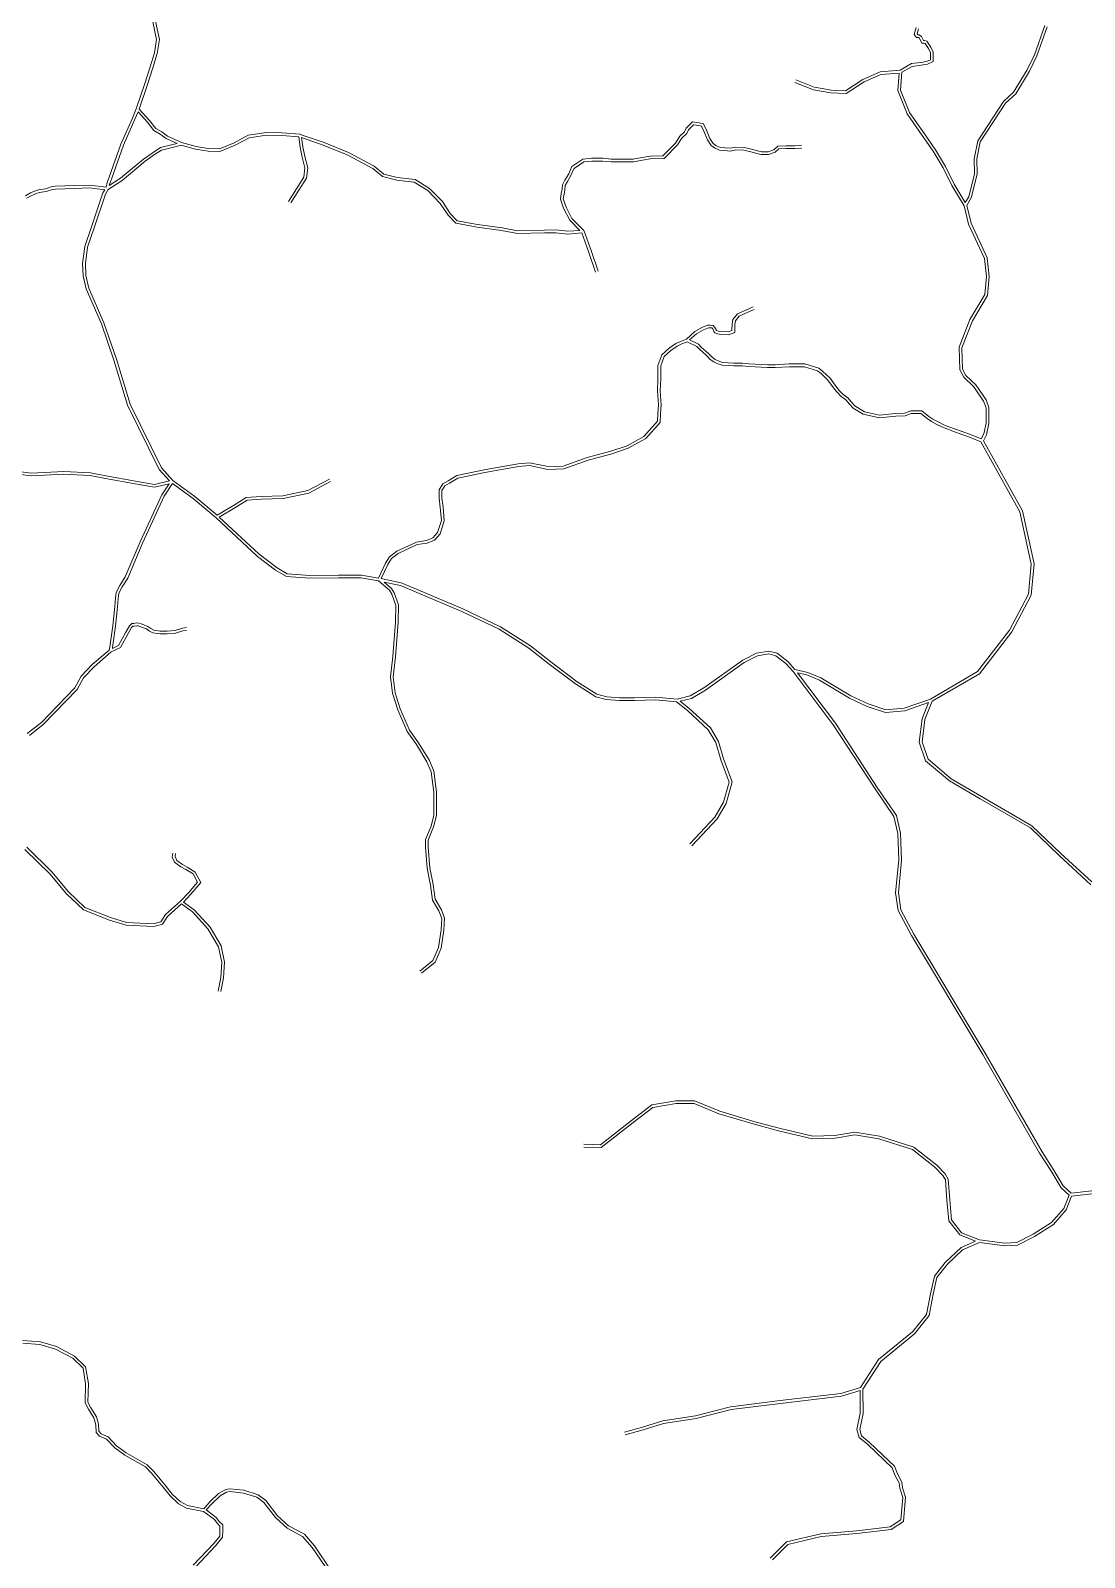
# Model space of a CAD drawing. Header units: millimetres. Extents: x 617885 to 663705, y 7172943 to 7234736.
# Drawn here: x 633417 to 635727, y 7215692 to 7219040 of the extents above; entities that cross this region are included whole.
import ezdxf

# ---------------------------------------------------------------- set-up
doc = ezdxf.new("R2010")
doc.units = ezdxf.units.MM
doc.layers.add('VIAS', color=7, linetype='Continuous', lineweight=5)

msp = doc.modelspace()

# ---------------------------------------------------------------- linework, layer by layer
at = {"layer": 'VIAS', "color": 253}
for points in [[(633685.5, 7219058.5), (633693.7, 7219019.9), (633688.8, 7218990.5), (633679.6, 7218959.7), (633667.1, 7218921.2), (633649.1, 7218867.7), (633640.6, 7218847.7), (633615.5, 7218790.2), (633589.6, 7218717.9), (633585.2, 7218706.3), (633583, 7218696.5), (633546.9, 7218700.5), (633513.3, 7218699.7), (633471.5, 7218698.2), (633464.3, 7218697.4), (633449.9, 7218692.9), (633434.7, 7218690.6), (633425.9, 7218687.4), (633417.4, 7218683.5), (633406.2, 7218677.5)], [(635107.5, 7218788), (635092.4, 7218787.1), (635073.4, 7218787.1), (635055.2, 7218786.1), (635046.3, 7218778.2), (635034, 7218773.8), (635019.7, 7218773.8), (635010.6, 7218775.6), (634997.4, 7218779.4), (634981.8, 7218783.3), (634963.1, 7218784.3), (634950.8, 7218781.4), (634938.9, 7218782.3), (634929, 7218783.2), (634919.3, 7218787.6), (634913.3, 7218791.9), (634906.2, 7218802.6), (634898.7, 7218821.3), (634892.4, 7218835), (634883.2, 7218837.3), (634868.3, 7218839.4), (634854.5, 7218825.7), (634850.8, 7218817.2), (634840.5, 7218807.8), (634830.9, 7218792.6), (634803.5, 7218765.2), (634775.1, 7218764.3), (634757.8, 7218761.4), (634738.1, 7218757.7), (634690.1, 7218757.7), (634672.1, 7218759.6), (634647.1, 7218759.6), (634628.2, 7218757.6), (634617.1, 7218750.5), (634604.1, 7218741.5), (634599.9, 7218733.1), (634597.1, 7218725.6), (634588.6, 7218711.6), (634583.5, 7218701.5), (634582.6, 7218691.6), (634580.7, 7218682.2), (634578.6, 7218670), (634585.6, 7218650.1), (634599.2, 7218623.9), (634621.3, 7218601.5), (634595.1, 7218599.6), (634568.8, 7218602.6), (634543.8, 7218601.8), (634485, 7218600.5), (634450.7, 7218607.2), (634397, 7218614.7), (634352.5, 7218622.6), (634337.1, 7218638.7), (634320.1, 7218664.5), (634291.8, 7218693.5), (634260.4, 7218713), (634221.2, 7218717.8), (634191.5, 7218725.1), (634170.7, 7218742.4), (634114.2, 7218772.5), (634061.1, 7218794.2), (634008.6, 7218812), (634007.9, 7218812.2), (633968.1, 7218815.3), (633934.2, 7218815.9), (633894.3, 7218810.3), (633863.4, 7218793.6), (633831.1, 7218780.5), (633806.9, 7218781.1), (633780.4, 7218785.3), (633748.2, 7218794.5), (633717.6, 7218808.2), (633704.9, 7218817.2), (633691.9, 7218825), (633678.1, 7218842.3), (633655.4, 7218867.3), (633672.8, 7218919.3), (633685.4, 7218957.9), (633694.6, 7218989.1), (633699.8, 7219020), (633691.3, 7219060.1)], [(635358.2, 7219046.2), (635354.1, 7219031.1), (635359.5, 7219024), (635363.6, 7219024), (635365.8, 7219022.6), (635371, 7219012.1), (635375.9, 7219012.1), (635378.1, 7219011.4), (635385.7, 7219000.6), (635390.1, 7218990.7), (635390.1, 7218975.5), (635381.5, 7218971.7), (635368.8, 7218969.4), (635348.1, 7218967), (635323.2, 7218952.7), (635279.4, 7218949.2), (635241.9, 7218932.3), (635203.3, 7218907.7), (635172.3, 7218908.9), (635152.3, 7218912.4), (635135.2, 7218915.4), (635094.6, 7218931.2)], [(635363.7, 7219043.5), (635360.7, 7219032.4), (635362.5, 7219030), (635365.4, 7219030), (635370.4, 7219026.7), (635374.7, 7219018.1), (635376.9, 7219018.1), (635381.9, 7219016.5), (635390.9, 7219003.5), (635396.1, 7218992), (635396.1, 7218971.6), (635383.3, 7218965.9), (635369.7, 7218963.5), (635350, 7218961.1), (635327, 7218948), (635324.4, 7218909.1), (635343.9, 7218859.7), (635376.7, 7218813), (635400.7, 7218778.2), (635423.1, 7218741.8), (635442.1, 7218703), (635466.2, 7218662.3), (635473.7, 7218674.9), (635486.5, 7218725.5), (635485.5, 7218758.7), (635493.4, 7218797.9), (635549.9, 7218883.9), (635572.1, 7218904.8), (635601.6, 7218953.6), (635617.6, 7218986.5), (635640.6, 7219050.6)], [(635743.7, 7217173.1), (635676, 7217235.6), (635612.4, 7217296.5), (635502.1, 7217360.5), (635435.3, 7217399.5), (635384.5, 7217442.1), (635371.6, 7217479.9), (635377.6, 7217529.4), (635393.5, 7217569.2), (635497.3, 7217629.6), (635568.2, 7217721.7), (635610.6, 7217802.1), (635617, 7217870.3), (635591.6, 7217986.5), (635506.1, 7218140.5), (635512.8, 7218153.2), (635517.8, 7218178.2), (635518.1, 7218213.3), (635511.7, 7218229.8), (635489.5, 7218262.8), (635467.7, 7218283.1), (635460.2, 7218297.4), (635458.8, 7218344.3), (635481.9, 7218403.3), (635515.1, 7218458.9), (635518.9, 7218500.3), (635514.2, 7218541.5), (635479.2, 7218617), (635469.4, 7218655.9), (635479.3, 7218672.6), (635492.5, 7218724.9), (635491.5, 7218758.2), (635499.1, 7218795.6), (635554.5, 7218880.1), (635576.8, 7218901), (635606.8, 7218950.8), (635623.1, 7218984.2), (635646, 7219047.9)], [(635092.5, 7218925.6), (635133.6, 7218909.6), (635171.7, 7218902.9), (635204.9, 7218901.6), (635244.7, 7218927), (635280.9, 7218943.3), (635320.9, 7218946.5), (635318.3, 7218908.1), (635338.5, 7218856.8), (635371.8, 7218809.5), (635395.6, 7218775), (635417.8, 7218738.9), (635436.8, 7218700.1), (635463.4, 7218655.2), (635473.5, 7218615), (635508.3, 7218539.8), (635512.8, 7218500.2), (635509.2, 7218460.8), (635476.5, 7218406), (635452.8, 7218345.3), (635454.3, 7218295.8), (635462.9, 7218279.4), (635484.9, 7218258.9), (635506.4, 7218227.1), (635512.1, 7218212.2), (635511.8, 7218178.8), (635507.1, 7218155.3), (635501.3, 7218144.3), (635481, 7218152.6), (635459.4, 7218160.5), (635442.2, 7218166.5), (635432.2, 7218170.4), (635422.1, 7218174.1), (635406.8, 7218181.6), (635394.9, 7218187.8), (635386, 7218193.6), (635371, 7218206.1), (635346.6, 7218206.1), (635333.1, 7218200.7), (635313.4, 7218200.1), (635278.2, 7218196.8), (635245, 7218203.9), (635224.3, 7218216.9), (635216.6, 7218224.6), (635208.4, 7218234.1), (635198.3, 7218241.6), (635190.5, 7218250), (635184.5, 7218257.2), (635169.7, 7218277.4), (635154.2, 7218292), (635145.2, 7218299.2), (635114.7, 7218308.7), (635080.4, 7218308.7), (635049.2, 7218307.1), (635032.5, 7218307.1), (634992.1, 7218308.7), (634977.7, 7218310.4), (634959.1, 7218310.4), (634946.5, 7218311.3), (634934.3, 7218312.1), (634924.7, 7218315.3), (634918.3, 7218318.5), (634911.1, 7218323.3), (634903.7, 7218330.7), (634886.9, 7218345.8), (634881.5, 7218352), (634862, 7218361.3), (634876.7, 7218374.8), (634892.6, 7218383.7), (634903.1, 7218388), (634906.9, 7218388), (634910.8, 7218387.6), (634912.5, 7218385.5), (634914.2, 7218382), (634914.9, 7218379.9), (634917.1, 7218376.6), (634922.9, 7218375), (634930.5, 7218373.6), (634947, 7218372.9), (634960.7, 7218377.7), (634961.4, 7218395.4), (634962.6, 7218403.6), (634970.8, 7218413.6), (634987.9, 7218421.2), (635003.7, 7218428.4)], [(633652.9, 7218861.1), (633646.1, 7218845.3), (633621.1, 7218788), (633595.2, 7218715.9), (633591, 7218704.6), (633589.9, 7218699.7), (633614.5, 7218715.7), (633665.1, 7218757.9), (633685.7, 7218772.5), (633701.8, 7218783.1), (633728.8, 7218789.5), (633738.5, 7218792.3), (633714.6, 7218802.9), (633701.7, 7218812.2), (633687.8, 7218820.4), (633673.5, 7218838.4), (633652.9, 7218861.1)], [(635107.8, 7218782), (635092.6, 7218781.1), (635073.6, 7218781.1), (635057.6, 7218780.2), (635049.4, 7218772.9), (635035.1, 7218767.8), (635019.1, 7218767.8), (635009.2, 7218769.8), (634995.8, 7218773.6), (634980.9, 7218777.3), (634963.6, 7218778.2), (634951.2, 7218775.4), (634938.4, 7218776.4), (634927.5, 7218777.4), (634916.3, 7218782.4), (634909, 7218787.7), (634900.9, 7218799.8), (634893.2, 7218818.9), (634888.1, 7218829.9), (634882.1, 7218831.4), (634870.4, 7218833.1), (634859.5, 7218822.2), (634855.7, 7218813.6), (634845.1, 7218804), (634835.7, 7218788.8), (634806.1, 7218759.3), (634775.7, 7218758.3), (634758.8, 7218755.5), (634738.7, 7218751.7), (634689.8, 7218751.7), (634671.8, 7218753.6), (634647.4, 7218753.6), (634630.2, 7218751.8), (634620.4, 7218745.5), (634608.8, 7218737.5), (634605.4, 7218730.7), (634602.5, 7218723), (634593.9, 7218708.7), (634589.4, 7218699.8), (634588.5, 7218690.7), (634586.6, 7218681.1), (634584.8, 7218670.5), (634591.1, 7218652.5), (634604.1, 7218627.5), (634630.2, 7218601.1), (634630.9, 7218600), (634646.3, 7218557.4), (634661.5, 7218511.9)], [(633982.5, 7218665.2), (634000.3, 7218692.7), (634016.1, 7218718), (634018.7, 7218738.3), (634012.3, 7218762.1), (634007.9, 7218783.9), (634005, 7218806.4), (633967.8, 7218809.3), (633934.6, 7218809.9), (633896.2, 7218804.5), (633866, 7218788.2), (633832.2, 7218774.4), (633806.3, 7218775.1), (633779.1, 7218779.4), (633747.2, 7218788.6), (633730.4, 7218783.7), (633704.3, 7218777.5), (633689, 7218767.6), (633668.8, 7218753.2), (633618.1, 7218710.8), (633587.6, 7218691), (633581.3, 7218681.1), (633556.6, 7218607.3), (633542.4, 7218564.7), (633537.5, 7218528.7), (633538.6, 7218502.6), (633544.8, 7218475), (633578.2, 7218398.8), (633605.4, 7218319.1), (633635.6, 7218220.6), (633704.2, 7218080.9), (633729.3, 7218053), (633777.7, 7218018.4), (633826.2, 7217977.3), (633862.2, 7217998.2), (633890.2, 7218016.2), (633922.7, 7218018), (633970.1, 7218019.8), (634025, 7218031.1), (634072.2, 7218056.4)], [(633987.5, 7218662), (634005.3, 7218689.5), (634021.9, 7218715.9), (634024.8, 7218738.7), (634018.2, 7218763.5), (634013.9, 7218784.9), (634011.3, 7218804.8), (634059, 7218788.6), (634111.6, 7218767.1), (634167.3, 7218737.4), (634188.7, 7218719.6), (634220.1, 7218711.9), (634258.3, 7218707.2), (634288, 7218688.7), (634315.4, 7218660.7), (634332.4, 7218634.9), (634349.5, 7218617.1), (634396, 7218608.7), (634449.7, 7218601.3), (634484.5, 7218594.5), (634543.9, 7218595.8), (634568.6, 7218596.5), (634595, 7218593.5), (634626, 7218595.8), (634640.6, 7218555.5), (634655.8, 7218510)], [(633408.6, 7218672), (633420.1, 7218678.1), (633428.2, 7218681.8), (633436.1, 7218684.7), (633451.2, 7218687), (633465.6, 7218691.5), (633472, 7218692.2), (633513.5, 7218693.7), (633546.6, 7218694.5), (633580.3, 7218690.7)], [(633580.3, 7218690.7), (633575.9, 7218683.6), (633550.9, 7218609.2), (633536.6, 7218566.1), (633531.5, 7218529), (633532.6, 7218501.8), (633539.1, 7218473.2), (633572.6, 7218396.6), (633599.6, 7218317.2), (633630, 7218218.4), (633699.2, 7218077.5), (633721.7, 7218052.5), (633688.6, 7218044.7), (633647.5, 7218051.9), (633582.4, 7218063.6), (633548.6, 7218070.2), (633490.4, 7218073.2), (633419.5, 7218069.5), (633355.9, 7218077)], [(634075.1, 7218051.2), (634027.1, 7218025.4), (633970.8, 7218013.8), (633923, 7218012), (633892.1, 7218010.3), (633865.3, 7217993.1), (633830.9, 7217973.1), (633918.7, 7217891.5), (633957.8, 7217861.8), (633979.8, 7217848.9), (634029.3, 7217845.1), (634092.1, 7217845.9), (634142.5, 7217845.5), (634179.9, 7217839.3), (634195.4, 7217872.1), (634204.3, 7217886), (634219.9, 7217898.4), (634263.2, 7217918.4), (634285.3, 7217921.5), (634299.3, 7217927.4), (634309.5, 7217939), (634317.8, 7217965.4), (634315.5, 7217993.9), (634313.1, 7218014.5), (634313.1, 7218032.8), (634321, 7218046), (634332.7, 7218052.7), (634352, 7218064), (634411.6, 7218076.7), (634485.9, 7218090.1), (634511.2, 7218091.9), (634551.9, 7218083.6), (634584.8, 7218085), (634637.6, 7218103.4), (634687.2, 7218116.5), (634724.7, 7218129.5), (634761.9, 7218149.7), (634791.2, 7218183), (634791.9, 7218199.9), (634793.7, 7218219.2), (634791.3, 7218249.5), (634792.5, 7218276.3), (634792.5, 7218305.4), (634800.8, 7218328.4), (634817.3, 7218343), (634831.5, 7218353.2), (634844, 7218358.7), (634855.1, 7218363.1), (634873.1, 7218379.7), (634890, 7218389.1), (634901.9, 7218394), (634907.3, 7218394), (634913.9, 7218393.2), (634917.5, 7218388.7), (634919.8, 7218384.3), (634920.3, 7218382.5), (634920.8, 7218381.8), (634924.2, 7218380.8), (634931.1, 7218379.6), (634946.1, 7218378.9), (634954.8, 7218382), (634955.4, 7218395.9), (634956.9, 7218406.1), (634967.1, 7218418.5), (634985.4, 7218426.6), (635001.2, 7218433.8)], [(635500.6, 7218138.1), (635585.9, 7217984.3), (635610.9, 7217869.9), (635604.7, 7217803.9), (635563.1, 7217725), (635493.3, 7217634.2), (635389.9, 7217574), (635332.4, 7217554.2), (635292.1, 7217550.8), (635253.3, 7217563.3), (635215.3, 7217581.2), (635149.3, 7217620.9), (635120.7, 7217632.6), (635092.5, 7217638.8), (635076.9, 7217656.5), (635053.8, 7217674.6), (635035.7, 7217679.4), (635008.9, 7217674.4), (634978.6, 7217659.4), (634893.1, 7217598.9), (634863.5, 7217580.9), (634834.4, 7217573.7), (634788, 7217578.3), (634741.2, 7217576.9), (634708.5, 7217576.9), (634680.2, 7217579), (634658.7, 7217584.5), (634615.5, 7217612.1), (634557.6, 7217655.7), (634513.1, 7217690.8), (634447.7, 7217732.5), (634365, 7217771.7), (634265, 7217814.1), (634230, 7217828.7), (634186, 7217838.1), (634200.7, 7217869.2), (634208.8, 7217881.9), (634223.1, 7217893.2), (634264.9, 7217912.6), (634286.9, 7217915.7), (634302.9, 7217922.4), (634314.8, 7217936), (634323.8, 7217964.7), (634321.4, 7217994.5), (634319.1, 7218014.8), (634319.1, 7218031.2), (634325.3, 7218041.6), (634335.7, 7218047.5), (634354.2, 7218058.3), (634412.8, 7218070.8), (634486.6, 7218084.1), (634510.8, 7218085.8), (634551.4, 7218077.6), (634586, 7218079), (634639.3, 7218097.7), (634688.9, 7218110.8), (634727.1, 7218124), (634765.7, 7218145), (634797.1, 7218180.6), (634797.9, 7218199.5), (634799.7, 7218219.2), (634797.3, 7218249.6), (634798.5, 7218276.2), (634798.5, 7218304.3), (634806, 7218325), (634821.1, 7218338.3), (634834.4, 7218348), (634846.4, 7218353.2), (634856.6, 7218357.2), (634877.8, 7218347.2), (634882.6, 7218341.6), (634899.5, 7218326.3), (634907.3, 7218318.6), (634915.3, 7218313.3), (634922.4, 7218309.7), (634933.1, 7218306.2), (634946.1, 7218305.3), (634958.9, 7218304.4), (634977.4, 7218304.4), (634991.7, 7218302.8), (635032.3, 7218301.1), (635049.4, 7218301.1), (635080.6, 7218302.7), (635113.8, 7218302.7), (635142.4, 7218293.8), (635150.3, 7218287.5), (635165.2, 7218273.4), (635179.8, 7218253.5), (635185.9, 7218246), (635194.2, 7218237.1), (635204.3, 7218229.7), (635212.2, 7218220.5), (635220.5, 7218212.1), (635242.7, 7218198.3), (635277.9, 7218190.7), (635313.8, 7218194.1), (635334.3, 7218194.8), (635347.7, 7218200.1), (635368.8, 7218200.1), (635382.4, 7218188.8), (635391.9, 7218182.6), (635404.1, 7218176.2), (635419.8, 7218168.5), (635430.1, 7218164.8), (635440.1, 7218160.9), (635457.4, 7218154.8), (635478.9, 7218147), (635500.6, 7218138.1)], [(633354.3, 7218071.2), (633419.3, 7218063.5), (633490.4, 7218067.2), (633547.8, 7218064.3), (633581.3, 7218057.7), (633646.5, 7218046), (633688.8, 7218038.6), (633720.8, 7218046.1), (633705.3, 7218021.7), (633657.4, 7217918.6), (633625, 7217841.8), (633613.1, 7217823.3), (633604.8, 7217807.7), (633604.3, 7217800.3), (633603.4, 7217796.6), (633602.4, 7217785.6), (633602, 7217776.8), (633597.8, 7217734.9), (633591.3, 7217688.5), (633589.7, 7217681.6), (633552.3, 7217649.5), (633528.5, 7217624.6), (633514.7, 7217598.7), (633441.1, 7217523), (633410.2, 7217498.3)], [(634270.7, 7216977.6), (634299.3, 7217001.1), (634311.8, 7217029.8), (634317.5, 7217067.9), (634318.7, 7217092.8), (634312.5, 7217109.5), (634298.2, 7217133.4), (634293.7, 7217166.4), (634286.7, 7217203.4), (634283.1, 7217249.4), (634283, 7217266.1), (634295.1, 7217295.5), (634300.9, 7217319.5), (634300.9, 7217369.9), (634295.7, 7217414.3), (634286, 7217436.8), (634262.9, 7217474.8), (634242.5, 7217502.7), (634222.1, 7217550.4), (634210.7, 7217586.8), (634206.1, 7217623), (634211.4, 7217667.5), (634217.1, 7217742.6), (634217.7, 7217779.5), (634209, 7217804.4), (634204.1, 7217812.6), (634180.3, 7217833.1), (634142, 7217839.5), (634092.1, 7217839.9), (634029.1, 7217839.1), (633978, 7217843.1), (633954.4, 7217856.9), (633914.8, 7217886.9), (633823.9, 7217971.4), (633774, 7218013.7), (633728.1, 7218046.4), (633710.5, 7218018.8), (633662.9, 7217916.2), (633630.4, 7217839), (633618.3, 7217820.2), (633610.7, 7217806), (633610.3, 7217799.4), (633609.3, 7217795.6), (633608.4, 7217785.2), (633607.9, 7217776.3), (633603.7, 7217734.2), (633597.2, 7217687.4), (633596.7, 7217685.3), (633610.1, 7217691.4), (633626.1, 7217720.7), (633633.8, 7217734.8), (633639, 7217740), (633644, 7217740), (633649.9, 7217740.9), (633654.5, 7217740.4), (633659.8, 7217738.9), (633665.3, 7217736.6), (633674, 7217733), (633681.2, 7217728.5), (633687.3, 7217725.2), (633701.7, 7217723.1), (633716.4, 7217723.1), (633734.1, 7217724.4), (633750.1, 7217729.7), (633758.8, 7217730.7)], [(634181.1, 7217833), (634181, 7217833)], [(634862.4, 7217256.7), (634917.5, 7217315), (634936.5, 7217347.8), (634948.7, 7217392.1), (634930.5, 7217441.1), (634919.5, 7217479), (634902.9, 7217506.9), (634857, 7217549), (634833.5, 7217567.7), (634787.7, 7217572.3), (634741.3, 7217570.9), (634708.2, 7217570.9), (634679.2, 7217573), (634656.3, 7217579), (634612.1, 7217607.2), (634554, 7217650.9), (634509.6, 7217685.9), (634444.7, 7217727.3), (634362.5, 7217766.2), (634262.7, 7217808.5), (634228.2, 7217823), (634192.4, 7217830.6), (634208.7, 7217816.5), (634214.5, 7217806.9), (634223.7, 7217780.5), (634223.1, 7217742.4), (634217.4, 7217667), (634212.1, 7217623), (634216.6, 7217588.1), (634227.7, 7217552.5), (634247.8, 7217505.7), (634267.9, 7217478.1), (634291.4, 7217439.6), (634301.5, 7217415.9), (634306.9, 7217370.2), (634306.9, 7217318.7), (634300.8, 7217293.7), (634289, 7217264.9), (634289.1, 7217249.6), (634292.7, 7217204.2), (634299.6, 7217167.4), (634303.9, 7217135.4), (634318, 7217112.1), (634324.7, 7217093.8), (634323.5, 7217067.3), (634317.6, 7217028.2), (634304.3, 7216997.4), (634274.5, 7216972.9)], [(633414.7, 7217494.3), (633445.1, 7217518.6), (633519.6, 7217595.1), (633533.4, 7217621), (633556.5, 7217645.1), (633594, 7217677.5), (633614.4, 7217686.8), (633631.3, 7217717.8), (633638.7, 7217731.2), (633641.5, 7217734), (633644.5, 7217734), (633650.1, 7217734.8), (633653.4, 7217734.5), (633657.9, 7217733.2), (633663, 7217731.1), (633671.2, 7217727.7), (633678.2, 7217723.3), (633685.4, 7217719.5), (633701.2, 7217717.1), (633716.6, 7217717.1), (633735.3, 7217718.5), (633751.3, 7217723.8), (633759.4, 7217724.7)], [(634630.2, 7216598), (634666.3, 7216596.8), (634734.8, 7216650.6), (634778.8, 7216684.5), (634831.8, 7216693.3), (634872.8, 7216693.3), (634928, 7216670.7), (635007.7, 7216646.9), (635061, 7216632.9), (635132.1, 7216616.2), (635180.6, 7216617.6), (635224.4, 7216624.6), (635278.4, 7216616.1), (635353.5, 7216592.1), (635403.7, 7216552.1), (635422.1, 7216533), (635428.7, 7216521.7), (635432.1, 7216476.1), (635435.8, 7216432.6), (635457.8, 7216404.3), (635497.3, 7216388.9), (635553.2, 7216381.3), (635579.1, 7216382.9), (635614.7, 7216401.1), (635655.4, 7216426.6), (635682.2, 7216457.4), (635693.6, 7216486.7), (635676.1, 7216502.9), (635653.9, 7216540.6), (635629.2, 7216578.6), (635504.8, 7216795.1), (635348.1, 7217056), (635319, 7217110.5), (635313.5, 7217149.2), (635320.7, 7217221.3), (635318.4, 7217279.5), (635309.6, 7217316.5), (635268.4, 7217377.2), (635176.7, 7217517.4), (635088.6, 7217634.2), (635072.8, 7217652.1), (635051.1, 7217669.1), (635035.5, 7217673.2), (635010.8, 7217668.7), (634981.7, 7217654.3), (634896.4, 7217593.9), (634865.9, 7217575.3), (634841.3, 7217569.2), (634860.9, 7217553.6), (634907.6, 7217510.7), (634925.1, 7217481.4), (634936.2, 7217442.9), (634955, 7217392.4), (634942.1, 7217345.5), (634922.3, 7217311.4), (634866.8, 7217252.6)], [(635741.5, 7217167), (635671.9, 7217231.2), (635608.8, 7217291.6), (635499.1, 7217355.3), (635431.8, 7217394.6), (635379.3, 7217438.6), (635365.4, 7217479.3), (635371.8, 7217530.9), (635385.9, 7217566.3), (635333.6, 7217548.3), (635291.4, 7217544.7), (635251.1, 7217557.8), (635212.4, 7217575.9), (635146.6, 7217615.5), (635118.9, 7217626.9), (635098.2, 7217631.4), (635181.6, 7217520.9), (635273.4, 7217380.5), (635315.1, 7217318.9), (635324.3, 7217280.3), (635326.7, 7217221.1), (635319.5, 7217149.3), (635324.8, 7217112.4), (635353.3, 7217059), (635509.9, 7216798.2), (635634.4, 7216581.7), (635659, 7216543.7), (635680.9, 7216506.7), (635698.2, 7216490.6), (635743.8, 7216495.7)], [(633828.3, 7216934.1), (633834.6, 7216963.8), (633836.6, 7216996.5), (633829.1, 7217031.1), (633805.9, 7217070.7), (633772.2, 7217107.8), (633747.9, 7217124.9), (633717.7, 7217097.6), (633706.2, 7217080.4), (633687.3, 7217075.3), (633626.6, 7217078.5), (633590.6, 7217089.7), (633533.3, 7217112), (633495.7, 7217147.9), (633460.2, 7217190.5), (633404.9, 7217244.5)], [(633728.8, 7217236.2), (633728, 7217227.8), (633732.8, 7217216.6), (633746.9, 7217206.2), (633757.4, 7217200.6), (633773.4, 7217190.7), (633783.1, 7217173), (633764.3, 7217150.3), (633745.6, 7217130.9), (633713.1, 7217101.6), (633702.5, 7217085.6), (633686.7, 7217081.3), (633627.6, 7217084.4), (633592.6, 7217095.3), (633536.5, 7217117.1), (633500, 7217152), (633464.6, 7217194.5), (633408.9, 7217249.1)], [(633834.2, 7216932.9), (633840.5, 7216963), (633842.7, 7216997), (633834.8, 7217033.3), (633810.8, 7217074.3), (633776.2, 7217112.3), (633752.3, 7217129.2), (633768.8, 7217146.3), (633790.4, 7217172.3), (633777.9, 7217194.9), (633760.4, 7217205.8), (633750.1, 7217211.3), (633737.7, 7217220.4), (633734.2, 7217228.7), (633734.8, 7217235.6)], [(634719.2, 7215966.9), (634758.7, 7215978), (634803.4, 7215991.6), (634875.1, 7216002.7), (634951.7, 7216022.5), (635060.1, 7216036.2), (635193.6, 7216052), (635236.6, 7216064.9), (635276.3, 7216126.2), (635350.5, 7216187), (635381.4, 7216225), (635389.8, 7216270.4), (635398.4, 7216308.7), (635422.4, 7216339.3), (635456.9, 7216372), (635488.7, 7216385.8), (635454.1, 7216399.3), (635430, 7216430.3), (635426.1, 7216475.6), (635422.8, 7216519.9), (635417.3, 7216529.4), (635399.6, 7216547.6), (635350.6, 7216586.7), (635277, 7216610.3), (635224.4, 7216618.6), (635181.2, 7216611.6), (635131.5, 7216610.2), (635059.5, 7216627.1), (635006.1, 7216641.2), (634926, 7216665), (634871.7, 7216687.3), (634832.3, 7216687.3), (634781.2, 7216678.8), (634738.5, 7216645.8), (634668.3, 7216590.7), (634630, 7216592)], [(635743.4, 7216489.6), (635699.3, 7216484.7), (635687.5, 7216454.3), (635659.4, 7216422), (635617.6, 7216395.9), (635580.8, 7216376.9), (635552.9, 7216375.2), (635497, 7216382.8), (635460.2, 7216366.9), (635426.9, 7216335.2), (635404, 7216306.1), (635395.7, 7216269.2), (635387, 7216222.4), (635354.8, 7216182.7), (635280.8, 7216122.2), (635241.5, 7216061.4), (635242.1, 7216007.7), (635235, 7215973.1), (635238.8, 7215958.9), (635256.5, 7215944.1), (635310.7, 7215892.2), (635317.4, 7215875.5), (635327.4, 7215857.6), (635328.5, 7215845.3), (635335.2, 7215824.4), (635330.6, 7215771.1), (635303.7, 7215753.5), (635228.8, 7215744.7), (635150.4, 7215738.2), (635077.3, 7215721), (635043.5, 7215687.2)], [(633399.6, 7216167.9), (633439, 7216164.9), (633474.5, 7216154.6), (633513.7, 7216133.9), (633538, 7216110.3), (633544, 7216073.5), (633542.9, 7216032.7), (633549.3, 7216020.1), (633561.7, 7216000.8), (633566.4, 7215984.2), (633566.7, 7215968.9), (633572, 7215963.6), (633587.4, 7215956.7), (633605.9, 7215937.4), (633627.2, 7215921.8), (633672.9, 7215895.5), (633687.1, 7215881.3), (633712.4, 7215850.5), (633727.9, 7215831.3), (633745, 7215814.8), (633761.2, 7215806.4), (633796.8, 7215799.3), (633810.2, 7215814.1), (633829.4, 7215832.2), (633845, 7215841.2), (633854.3, 7215842.8), (633885.1, 7215839.5), (633916, 7215829.6), (633932.8, 7215817.2), (633958.7, 7215783.8), (633983, 7215761.7), (634017.5, 7215743.3), (634039.5, 7215718.1), (634077.2, 7215662.2)], [(633400.2, 7216161.8), (633437.9, 7216159), (633472.2, 7216149), (633510.2, 7216129), (633532.4, 7216107.4), (633538, 7216073.1), (633536.8, 7216031.3), (633544.1, 7216017.1), (633556.1, 7215998.3), (633560.4, 7215983.3), (633560.8, 7215966.3), (633568.5, 7215958.6), (633583.9, 7215951.7), (633601.9, 7215932.9), (633623.9, 7215916.7), (633669.2, 7215890.7), (633682.6, 7215877.3), (633707.8, 7215846.7), (633723.5, 7215827.2), (633741.4, 7215809.8), (633759.2, 7215800.7), (633796.6, 7215793.2), (633820.2, 7215775.5), (633826.3, 7215767.2), (633832.5, 7215761.1), (633832.5, 7215752.4), (633832, 7215738.8), (633819, 7215722.8), (633773.9, 7215675.1)], [(635038.3, 7215690.5), (635074.3, 7215726.5), (635149.5, 7215744.2), (635228.2, 7215750.7), (635301.6, 7215759.3), (635324.9, 7215774.5), (635329.1, 7215823.7), (635322.6, 7215844.1), (635321.6, 7215855.8), (635312, 7215872.9), (635305.6, 7215888.8), (635252.5, 7215939.7), (635233.5, 7215955.6), (635228.8, 7215972.9), (635236.1, 7216008.3), (635235.5, 7216058.3), (635194.8, 7216046.1), (635060.8, 7216030.2), (634952.9, 7216016.6), (634876.3, 7215996.8), (634804.7, 7215985.7), (634760.4, 7215972.2), (634720.8, 7215961.1)], [(634072.3, 7215658.6), (634034.7, 7215714.4), (634013.7, 7215738.6), (633979.5, 7215756.7), (633954.3, 7215779.7), (633928.6, 7215812.9), (633913.2, 7215824.2), (633883.9, 7215833.6), (633854.5, 7215836.7), (633847.1, 7215835.4), (633833, 7215827.4), (633814.4, 7215809.9), (633802.3, 7215796.5), (633824.4, 7215779.8), (633830.9, 7215771.2), (633838.5, 7215763.6), (633838.5, 7215752.3), (633837.9, 7215736.5), (633823.5, 7215718.8), (633778.7, 7215671.4)]]:
    msp.add_lwpolyline(points, dxfattribs=at)

doc.saveas('drawing.dxf')
